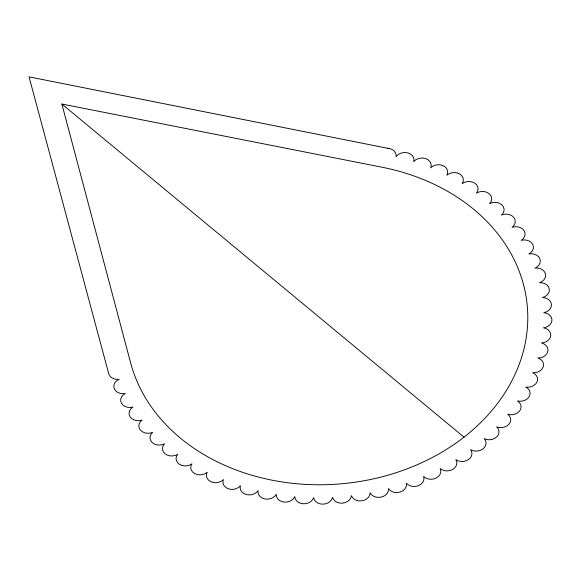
<?xml version="1.0" encoding="UTF-8"?>
<svg xmlns="http://www.w3.org/2000/svg" width="581" height="581" viewBox="0 0 581 581"><rect width="100%" height="100%" fill="white"/><g stroke="black" fill="none" stroke-linecap="round" stroke-linejoin="round"><path stroke-width="0.87" d="M61.862 104.021L381.957 167.212A200.99 160.726 -4.9 0 1 526.451 336.101A200.99 160.726 -4.9 0 1 336.348 484.191A200.99 160.726 -4.9 0 1 130.66 362.98L61.862 104.021L464.008 437.159M389.11 148.569L29.05 76.845L108.582 373.198A9.543 7.633 -4.9 0 0 119.134 379.313A9.543 7.633 -4.9 0 0 114.312 388.805A9.543 7.633 -4.9 0 0 125.271 393.468A9.543 7.633 -4.9 0 0 121.487 403.229A9.543 7.633 -4.9 0 0 132.947 407.092A9.543 7.633 -4.9 0 0 130.224 417.042A9.543 7.633 -4.9 0 0 142.098 420.078A9.543 7.633 -4.9 0 0 140.457 430.151A9.543 7.633 -4.9 0 0 152.658 432.329A9.543 7.633 -4.9 0 0 152.113 442.453A9.543 7.633 -4.9 0 0 164.546 443.761A9.543 7.633 -4.9 0 0 165.106 453.848A9.543 7.633 -4.9 0 0 177.67 454.277A9.543 7.633 -4.9 0 0 179.326 464.248A9.543 7.633 -4.9 0 0 191.933 463.798A9.543 7.633 -4.9 0 0 194.664 473.58A9.543 7.633 -4.9 0 0 207.221 472.251A9.543 7.633 -4.9 0 0 211.019 481.78A9.543 7.633 -4.9 0 0 223.424 479.579A9.543 7.633 -4.9 0 0 228.253 488.766A9.543 7.633 -4.9 0 0 240.418 485.716A9.543 7.633 -4.9 0 0 246.242 494.504A9.543 7.633 -4.9 0 0 258.066 490.618A9.543 7.633 -4.9 0 0 264.842 498.941A9.543 7.633 -4.9 0 0 276.236 494.257A9.543 7.633 -4.9 0 0 283.92 502.042A9.543 7.633 -4.9 0 0 294.799 496.595A9.543 7.633 -4.9 0 0 303.326 503.785A9.543 7.633 -4.9 0 0 313.609 497.612A9.543 7.633 -4.9 0 0 322.913 504.155A9.543 7.633 -4.9 0 0 332.521 497.314A9.543 7.633 -4.9 0 0 342.529 503.161A9.543 7.633 -4.9 0 0 351.389 495.687A9.543 7.633 -4.9 0 0 362.021 500.793A9.543 7.633 -4.9 0 0 370.068 492.761A9.543 7.633 -4.9 0 0 381.259 497.082A9.543 7.633 -4.9 0 0 388.428 488.541A9.543 7.633 -4.9 0 0 400.077 492.049A9.543 7.633 -4.9 0 0 406.315 483.065A9.543 7.633 -4.9 0 0 418.342 485.731A9.543 7.633 -4.9 0 0 423.6 476.376A9.543 7.633 -4.9 0 0 435.91 478.185A9.543 7.633 -4.9 0 0 440.151 468.533A9.543 7.633 -4.9 0 0 452.65 469.463A9.543 7.633 -4.9 0 0 455.838 459.586A9.543 7.633 -4.9 0 0 468.439 459.629A9.543 7.633 -4.9 0 0 470.545 449.6A9.543 7.633 -4.9 0 0 483.145 448.764A9.543 7.633 -4.9 0 0 484.169 438.655A9.543 7.633 -4.9 0 0 496.668 436.948A9.543 7.633 -4.9 0 0 496.588 426.839A9.543 7.633 -4.9 0 0 508.898 424.268A9.543 7.633 -4.9 0 0 507.721 414.238A9.543 7.633 -4.9 0 0 519.748 410.825A9.543 7.633 -4.9 0 0 517.475 400.948A9.543 7.633 -4.9 0 0 529.124 396.714A9.543 7.633 -4.9 0 0 525.783 387.069A9.543 7.633 -4.9 0 0 536.967 382.051A9.543 7.633 -4.9 0 0 532.581 372.712A9.543 7.633 -4.9 0 0 543.213 366.945A9.543 7.633 -4.9 0 0 537.81 357.976A9.543 7.633 -4.9 0 0 547.81 351.512A9.543 7.633 -4.9 0 0 541.441 342.979A9.543 7.633 -4.9 0 0 550.73 335.862A9.543 7.633 -4.9 0 0 543.431 327.844A9.543 7.633 -4.9 0 0 551.95 320.124A9.543 7.633 -4.9 0 0 543.78 312.665A9.543 7.633 -4.9 0 0 551.456 304.408A9.543 7.633 -4.9 0 0 542.48 297.581A9.543 7.633 -4.9 0 0 549.256 288.844A9.543 7.633 -4.9 0 0 539.538 282.693A9.543 7.633 -4.9 0 0 545.363 273.542A9.543 7.633 -4.9 0 0 534.985 268.117A9.543 7.633 -4.9 0 0 539.807 258.625A9.543 7.633 -4.9 0 0 528.848 253.962A9.543 7.633 -4.9 0 0 532.632 244.202A9.543 7.633 -4.9 0 0 521.172 240.338A9.543 7.633 -4.9 0 0 523.895 230.381A9.543 7.633 -4.9 0 0 512.014 227.345A9.543 7.633 -4.9 0 0 513.662 217.272A9.543 7.633 -4.9 0 0 501.454 215.093A9.543 7.633 -4.9 0 0 502.006 204.977A9.543 7.633 -4.9 0 0 489.572 203.662A9.543 7.633 -4.9 0 0 489.013 193.582A9.543 7.633 -4.9 0 0 476.442 193.146A9.543 7.633 -4.9 0 0 474.793 183.175A9.543 7.633 -4.9 0 0 462.185 183.625A9.543 7.633 -4.9 0 0 459.448 173.842A9.543 7.633 -4.9 0 0 446.891 175.171A9.543 7.633 -4.9 0 0 443.1 165.65A9.543 7.633 -4.9 0 0 430.695 167.851A9.543 7.633 -4.9 0 0 425.858 158.657A9.543 7.633 -4.9 0 0 413.701 161.707A9.543 7.633 -4.9 0 0 407.877 152.919A9.543 7.633 -4.9 0 0 396.053 156.805A9.543 7.633 -4.9 0 0 387.694 148.286"/></g></svg>
